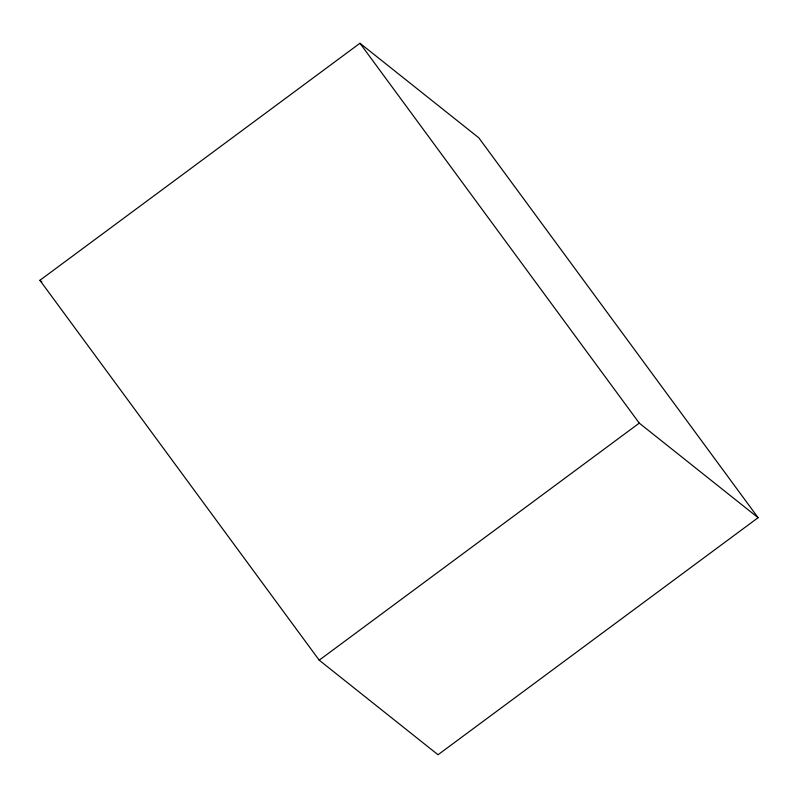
<?xml version="1.0" encoding="UTF-8"?>
<svg xmlns="http://www.w3.org/2000/svg" width="798" height="798" viewBox="0 0 798 798"><rect width="100%" height="100%" fill="white"/><g stroke="black" fill="none" stroke-linecap="round" stroke-linejoin="round"><path stroke-width="1.2" d="M39.9 280.307L359.968 43.252L478.8 137.815L758.1 517.693L438.032 754.748L319.2 660.185L39.9 280.307L41.845 281.864M319.2 660.185L639.268 423.13L758.1 517.693M359.968 43.252L639.268 423.13"/></g></svg>
